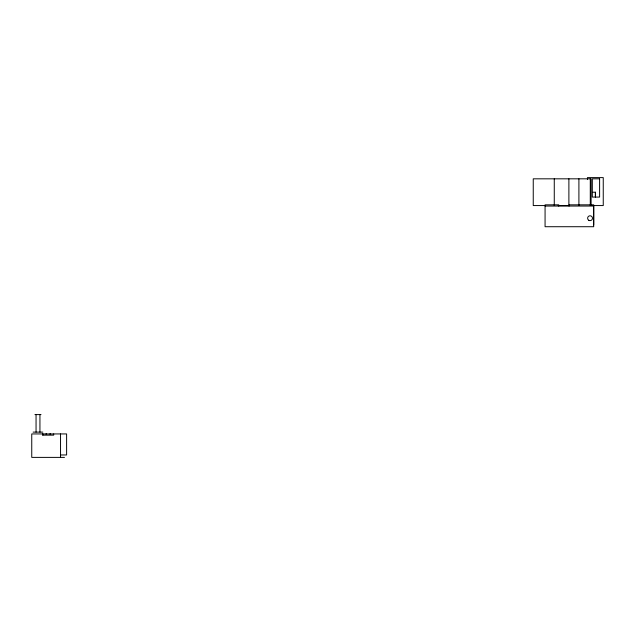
<?xml version="1.0" encoding="UTF-8"?>
<svg xmlns="http://www.w3.org/2000/svg" width="635" height="635" viewBox="0 0 635 635"><rect width="100%" height="100%" fill="white"/><g stroke="black" fill="none" stroke-linecap="round" stroke-linejoin="round"><path stroke-width="0.95" d="M545.076 206.058L545.068 226.719L593.701 226.719L593.701 206.05L545.076 206.058L545.076 204.843L558.744 204.835L558.744 206.05M45.974 433.935L46.585 433.935M50.53 433.935L49.855 433.935M592.979 192.207L595.408 192.207L595.408 197.072L595.392 192.207M544.227 205.565L533.249 205.565L533.249 178.824L591.098 178.824L591.098 205.565M558.165 205.565L568.889 205.565L568.889 178.824M592.963 205.565L603.25 205.565L603.25 177.609L587.446 177.609L587.446 179.538M34.933 414.584L41.005 414.584M33.115 432.117L42.823 432.117M60.539 454.962L66.611 454.962L66.611 433.935L31.75 433.935L31.75 457.39L64.484 457.39M593.701 224.893L593.701 204.835L569.079 204.835L569.079 206.05M590.28 178.824L590.28 205.565M578.906 178.824L578.906 205.565M554.268 178.824L554.268 205.565M60.539 433.935L60.539 457.39M53.681 433.935L53.681 435.15L42.728 435.15L42.728 433.935M42.839 433.935L42.839 435.15M39.941 414.584L39.941 432.117M36.052 414.584L36.052 432.117M599.607 178.824L592.312 178.824L592.312 197.072L599.607 197.072L599.607 178.824M588.836 220.313A2.429 2.429 0 0 0 592.487 218.21A2.429 2.429 0 0 0 588.836 216.106A2.429 2.429 0 0 0 588.836 220.313"/></g></svg>
